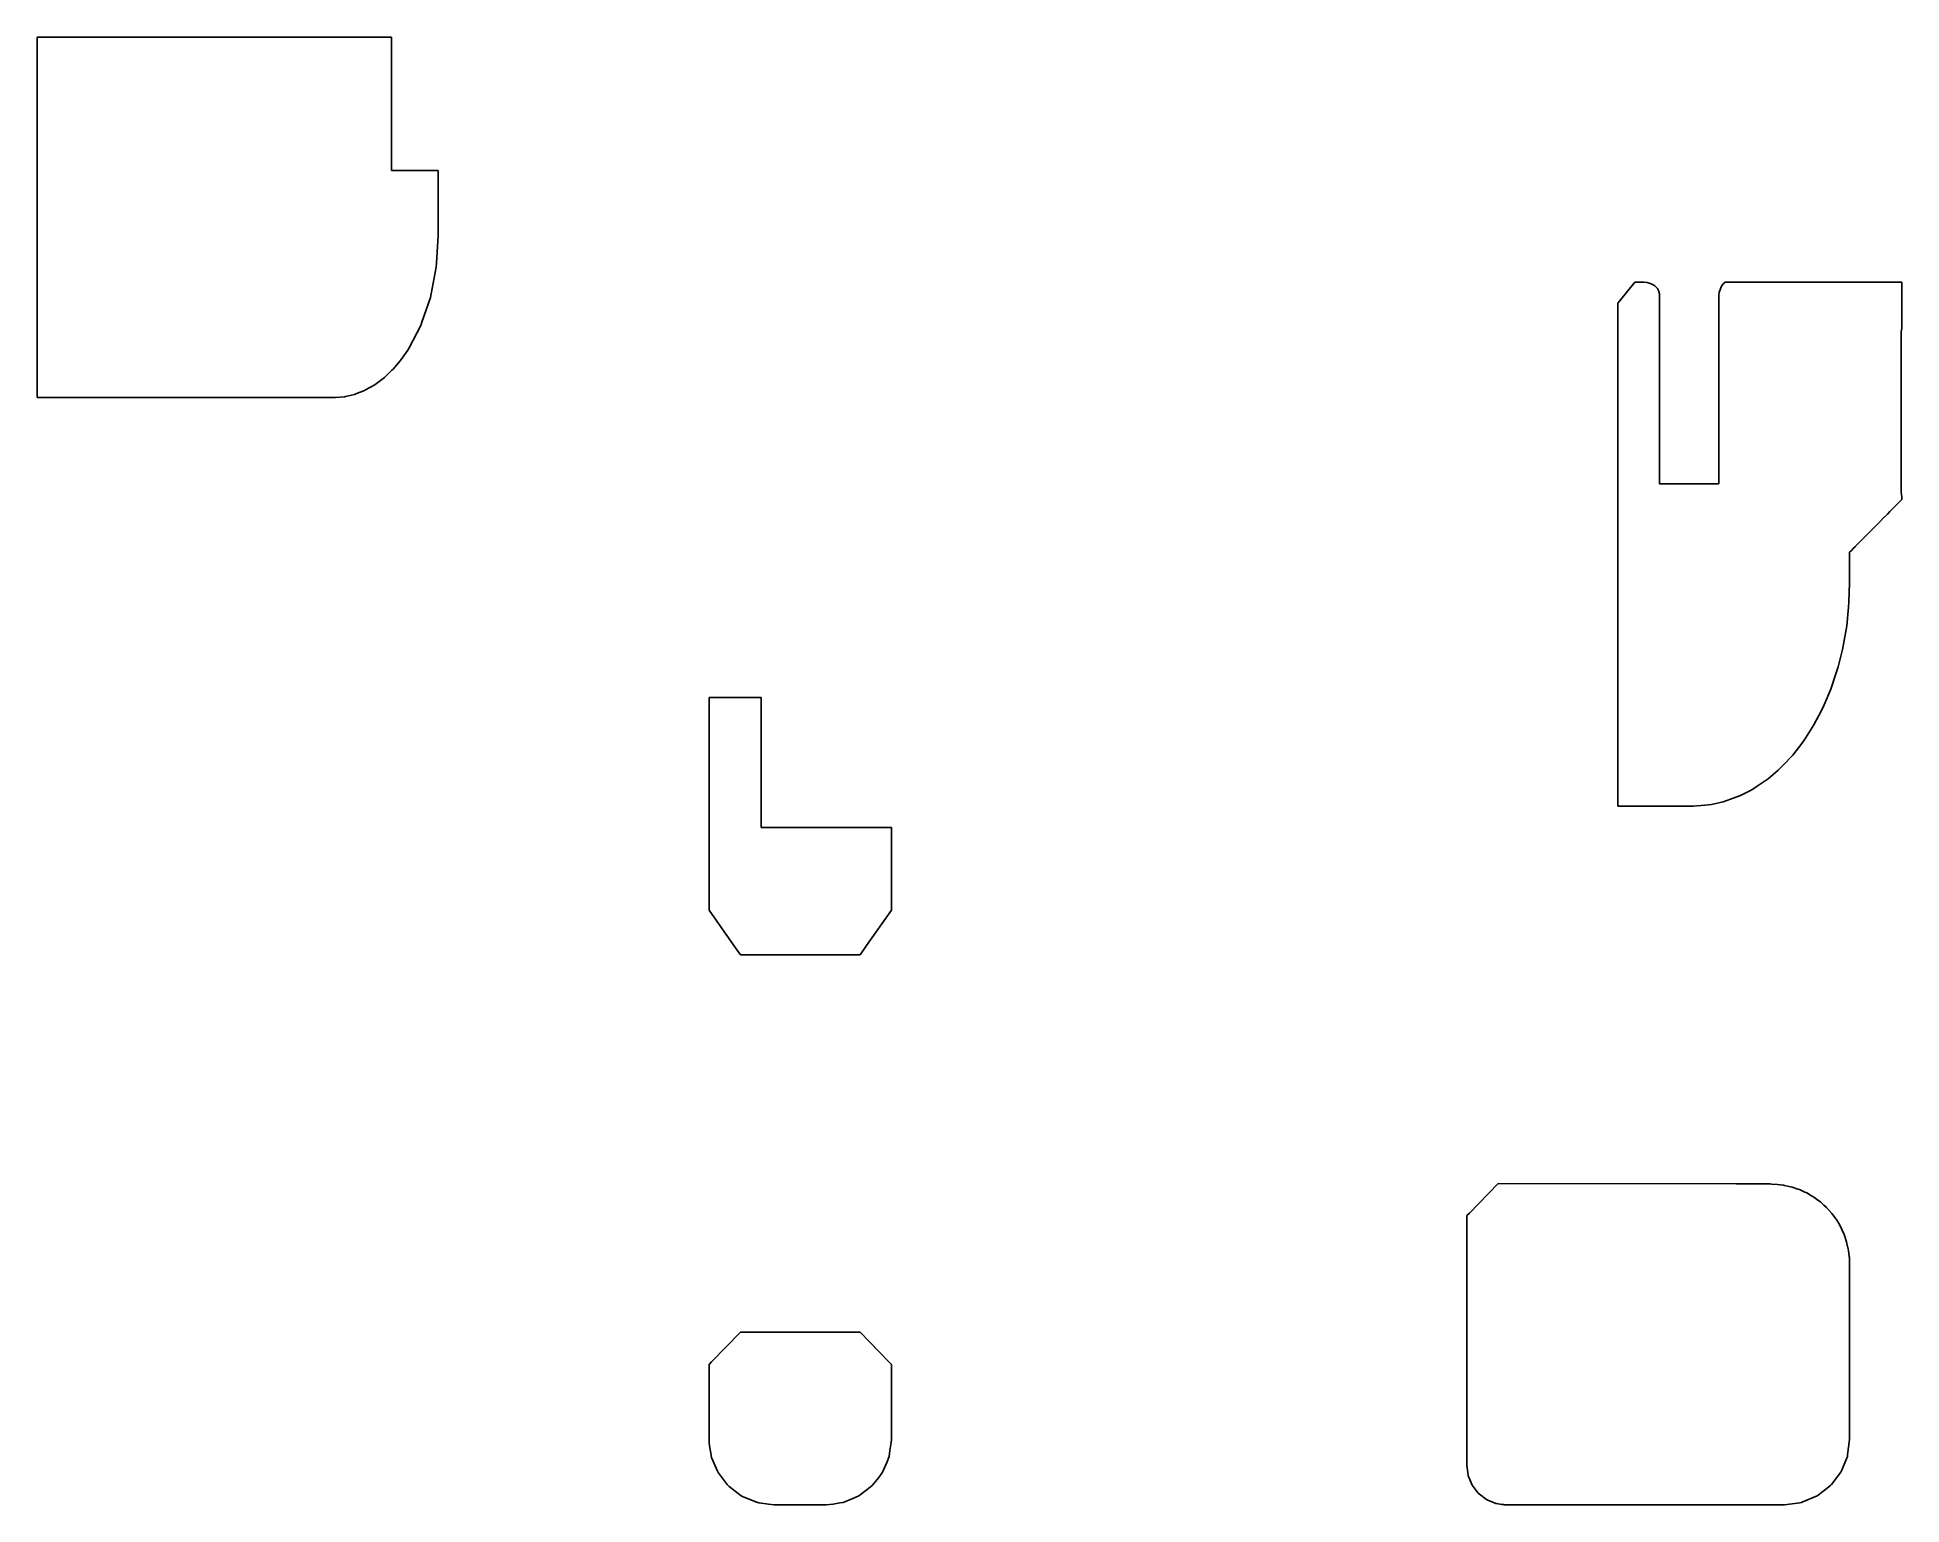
# Model space of a CAD drawing. Header units: metres. Extents: x 2.4 to 74, y -16 to 40.3.
import ezdxf

# ---------------------------------------------------------------- set-up
doc = ezdxf.new("R2010")
doc.units = ezdxf.units.M

msp = doc.modelspace()

# ---------------------------------------------------------------- linework, layer by layer
for p, q in [((2.4, 40.203), (2.4, 40.349)), ((2.4, 40.349), (4.906, 40.349)), ((2.4, 28.589), (2.4, 40.203)), ((4.906, 40.349), (16, 40.349)), ((16, 40.349), (16, 40.106)), ((16, 40.349), (16, 40.349)), ((16, 40.106), (16, 39.966)), ((16, 39.966), (16, 39.498)), ((16, 39.498), (16, 37.482)), ((16, 37.482), (16, 35.237)), ((16, 35.237), (16.613, 35.237)), ((16.613, 35.237), (17.8, 35.237)), ((17.8, 35.237), (17.8, 34.81)), ((17.8, 34.81), (17.8, 33.067)), ((17.8, 33.067), (17.8, 32.737)), ((17.8, 32.737), (17.733, 31.674)), ((17.723, 31.523), (17.524, 30.501)), ((17.733, 31.674), (17.723, 31.523)), ((63.755, 30.951), (63.162, 30.211)), ((63.818, 30.951), (63.755, 30.951)), ((64.064, 30.951), (63.818, 30.951)), ((64.093, 30.948), (64.064, 30.951)), ((64.229, 30.934), (64.093, 30.948)), ((64.342, 30.898), (64.229, 30.934)), ((64.382, 30.884), (64.342, 30.898)), ((64.475, 30.829), (64.382, 30.884)), ((64.514, 30.805), (64.475, 30.829)), ((64.583, 30.735), (64.514, 30.805)), ((67.083, 30.792), (67.069, 30.77)), ((67.142, 30.875), (67.083, 30.792)), ((67.216, 30.951), (67.142, 30.875)), ((69.217, 30.951), (67.216, 30.951)), ((70.567, 30.951), (69.217, 30.951)), ((71.916, 30.951), (70.567, 30.951)), ((72.593, 30.951), (71.916, 30.951)), ((73.247, 30.951), (72.593, 30.951)), ((74, 30.951), (73.247, 30.951)), ((74, 29.206), (74, 30.951)), ((17.496, 30.356), (17.172, 29.414)), ((17.524, 30.501), (17.496, 30.356)), ((63.162, 30.211), (63.1, 30.133)), ((63.1, 30.133), (63.1, 25.211)), ((64.616, 30.701), (64.583, 30.735)), ((64.659, 30.62), (64.616, 30.701)), ((64.679, 30.581), (64.659, 30.62)), ((64.694, 30.492), (64.679, 30.581)), ((64.701, 30.451), (64.694, 30.492)), ((64.701, 29.392), (64.701, 30.451)), ((66.989, 30.541), (66.981, 30.456)), ((66.981, 30.456), (66.981, 23.943)), ((66.993, 30.571), (66.989, 30.541)), ((67.01, 30.617), (66.993, 30.571)), ((67.069, 30.77), (67.01, 30.617)), ((17.172, 29.414), (17.126, 29.28)), ((64.701, 23.2), (64.701, 29.392)), ((17.126, 29.28), (16.691, 28.454)), ((73.974, 28.987), (73.983, 29.019)), ((73.974, 27.305), (73.974, 28.987)), ((73.983, 29.019), (73.999, 29.193)), ((73.999, 29.193), (74, 29.206)), ((2.4, 27.983), (2.4, 28.589)), ((2.4, 27.48), (2.4, 27.983)), ((16.338, 27.927), (16.062, 27.608)), ((16.374, 27.978), (16.338, 27.927)), ((16.628, 28.337), (16.374, 27.978)), ((16.691, 28.454), (16.628, 28.337)), ((2.4, 26.514), (2.4, 27.48)), ((15.686, 27.249), (15.375, 27.02)), ((15.728, 27.288), (15.686, 27.249)), ((16.022, 27.563), (15.728, 27.288)), ((16.062, 27.608), (16.022, 27.563)), ((73.974, 26.932), (73.974, 27.305)), ((3.823, 26.514), (2.4, 26.514)), ((13.8, 26.514), (3.823, 26.514)), ((13.849, 26.518), (13.8, 26.514)), ((14.192, 26.544), (13.849, 26.518)), ((14.241, 26.555), (14.192, 26.544)), ((14.58, 26.634), (14.241, 26.555)), ((14.628, 26.652), (14.58, 26.634)), ((14.961, 26.782), (14.628, 26.652)), ((15.007, 26.808), (14.961, 26.782)), ((15.331, 26.988), (15.007, 26.808)), ((15.375, 27.02), (15.331, 26.988)), ((73.974, 25.207), (73.974, 26.932)), ((63.1, 25.211), (63.1, 22.89)), ((73.974, 24.816), (73.974, 25.207)), ((73.975, 24.123), (73.974, 24.816)), ((66.981, 23.943), (66.981, 23.2)), ((73.974, 22.852), (73.975, 24.123)), ((65.963, 23.2), (64.701, 23.2)), ((66.981, 23.2), (65.963, 23.2)), ((63.1, 22.89), (63.1, 18.887)), ((73.548, 22.142), (73.686, 22.282)), ((73.686, 22.282), (73.827, 22.425)), ((73.827, 22.425), (74, 22.6)), ((73.99, 22.8), (73.974, 22.852)), ((73.99, 22.798), (73.99, 22.8)), ((73.991, 22.795), (73.99, 22.798)), ((74, 22.7), (73.991, 22.795)), ((74, 22.697), (74, 22.7)), ((74, 22.6), (74, 22.697)), ((72.214, 20.789), (73.155, 21.743)), ((73.155, 21.743), (73.279, 21.868)), ((73.279, 21.868), (73.449, 22.042)), ((73.449, 22.042), (73.548, 22.142)), ((72.142, 20.716), (72.213, 20.788)), ((72.213, 20.788), (72.214, 20.789)), ((72, 20.572), (72.071, 20.644)), ((72, 19.948), (72, 20.572)), ((72.071, 20.644), (72.142, 20.716)), ((71.975, 18.667), (72, 19.4)), ((72, 19.885), (72, 19.948)), ((72, 19.403), (72, 19.885)), ((72, 19.4), (72, 19.403)), ((72, 19.4), (72, 19.4)), ((63.1, 18.887), (63.1, 11.349)), ((71.962, 18.468), (71.975, 18.667)), ((71.888, 17.753), (71.962, 18.468)), ((71.765, 17.051), (71.888, 17.753)), ((71.557, 16.173), (71.725, 16.843)), ((71.725, 16.843), (71.765, 17.051)), ((71.275, 15.317), (71.484, 15.949)), ((71.484, 15.949), (71.557, 16.173)), ((71.023, 14.718), (71.275, 15.317)), ((29.075, 15), (28.2, 15)), ((28.2, 15), (28.2, 8.878)), ((30.2, 15), (29.075, 15)), ((30.2, 13.977), (30.2, 15)), ((70.63, 13.948), (70.915, 14.498)), ((70.915, 14.498), (71.023, 14.718)), ((30.2, 12.651), (30.2, 13.977)), ((70.308, 13.441), (70.63, 13.948)), ((69.816, 12.785), (70.163, 13.235)), ((70.163, 13.235), (70.308, 13.441)), ((30.2, 12.538), (30.2, 12.651)), ((30.2, 12.393), (30.2, 12.538)), ((30.2, 12.28), (30.2, 12.393)), ((30.2, 12.136), (30.2, 12.28)), ((68.866, 11.87), (69.259, 12.207)), ((69.259, 12.207), (69.439, 12.386)), ((69.439, 12.386), (69.816, 12.785)), ((30.2, 12.031), (30.2, 12.136)), ((30.2, 11.896), (30.2, 12.031)), ((30.2, 11.807), (30.2, 11.896)), ((30.2, 11.69), (30.2, 11.807)), ((30.2, 11.622), (30.2, 11.69)), ((30.2, 11.533), (30.2, 11.622)), ((30.2, 10.936), (30.2, 11.533)), ((68.239, 11.448), (68.451, 11.589)), ((68.451, 11.589), (68.866, 11.87)), ((30.2, 10), (30.2, 10.936)), ((63.1, 11.349), (63.1, 10.827)), ((63.1, 10.827), (65.055, 10.827)), ((65.055, 10.827), (66, 10.827)), ((66, 10.827), (66.443, 10.858)), ((66.443, 10.858), (66.699, 10.89)), ((66.699, 10.89), (67.139, 10.984)), ((67.139, 10.984), (67.571, 11.138)), ((67.571, 11.138), (67.814, 11.231)), ((67.814, 11.231), (68.239, 11.448)), ((32.468, 10), (30.2, 10)), ((35.2, 10), (32.468, 10)), ((35.2, 8.191), (35.2, 10)), ((28.2, 8.878), (28.2, 8.55)), ((28.2, 8.55), (28.2, 8.516)), ((28.2, 8.516), (28.2, 8.283)), ((28.2, 8.283), (28.2, 6.833)), ((35.2, 6.833), (35.2, 8.191)), ((28.2, 6.833), (29.15, 5.476)), ((34.25, 5.476), (35.2, 6.833)), ((35.2, 6.833), (35.2, 6.833)), ((29.15, 5.476), (29.4, 5.118)), ((29.4, 5.118), (30.537, 5.118)), ((30.537, 5.118), (34, 5.118)), ((34, 5.118), (34.25, 5.476)), ((58.5, -3.663), (57.396, -4.806)), ((67.644, -3.684), (58.5, -3.663)), ((68.948, -3.682), (67.644, -3.684)), ((68.996, -3.687), (68.948, -3.682)), ((69.224, -3.698), (68.996, -3.687)), ((69.454, -3.73), (69.224, -3.698)), ((69.505, -3.737), (69.454, -3.73)), ((69.732, -3.79), (69.505, -3.737)), ((69.79, -3.804), (69.732, -3.79)), ((70.008, -3.879), (69.79, -3.804)), ((70.074, -3.902), (70.008, -3.879)), ((70.277, -3.994), (70.074, -3.902)), ((70.353, -4.029), (70.277, -3.994)), ((70.536, -4.136), (70.353, -4.029)), ((70.622, -4.187), (70.536, -4.136)), ((70.781, -4.304), (70.622, -4.187)), ((57.396, -4.806), (57.3, -4.9)), ((57.3, -4.9), (57.3, -5.812)), ((70.875, -4.373), (70.781, -4.304)), ((71.01, -4.495), (70.875, -4.373)), ((71.11, -4.585), (71.01, -4.495)), ((71.218, -4.706), (71.11, -4.585)), ((71.321, -4.821), (71.218, -4.706)), ((71.405, -4.936), (71.321, -4.821)), ((71.505, -5.075), (71.405, -4.936)), ((71.567, -5.181), (71.505, -5.075)), ((71.661, -5.343), (71.567, -5.181)), ((71.704, -5.437), (71.661, -5.343)), ((71.787, -5.622), (71.704, -5.437)), ((71.814, -5.701), (71.787, -5.622)), ((71.883, -5.905), (71.814, -5.701)), ((57.3, -5.812), (57.3, -5.838)), ((57.3, -5.838), (57.3, -14.177)), ((71.898, -5.97), (71.883, -5.905)), ((71.949, -6.189), (71.898, -5.97)), ((71.956, -6.239), (71.949, -6.189)), ((71.988, -6.469), (71.956, -6.239)), ((71.989, -6.505), (71.988, -6.469)), ((72, -6.724), (71.989, -6.505)), ((72, -7.234), (72, -6.724)), ((72, -7.413), (72, -7.234)), ((72, -13.5), (72, -7.413)), ((72, -7.413), (72, -7.413)), ((28.296, -10.515), (29.4, -9.373)), ((29.4, -9.373), (31.819, -9.373)), ((31.819, -9.373), (34, -9.373)), ((34, -9.373), (35.104, -10.515)), ((28.2, -10.61), (28.296, -10.515)), ((28.2, -11.038), (28.2, -10.61)), ((35.104, -10.515), (35.2, -10.61)), ((35.2, -10.61), (35.2, -10.96)), ((35.2, -10.61), (35.2, -10.61)), ((28.2, -13.5), (28.2, -11.038)), ((35.2, -10.96), (35.2, -13.5)), ((28.207, -13.637), (28.2, -13.5)), ((35.2, -13.5), (35.195, -13.611)), ((71.923, -14.087), (72, -13.5)), ((28.212, -13.745), (28.207, -13.637)), ((28.276, -14.099), (28.212, -13.745)), ((28.281, -14.128), (28.276, -14.099)), ((28.298, -14.184), (28.281, -14.128)), ((28.518, -14.715), (28.298, -14.184)), ((35.115, -14.147), (35.019, -14.379)), ((35.145, -13.919), (35.115, -14.147)), ((35.195, -13.611), (35.145, -13.919)), ((57.3, -14.177), (57.3, -14.323)), ((71.688, -14.694), (71.915, -14.147)), ((71.915, -14.147), (71.923, -14.087)), ((28.545, -14.766), (28.518, -14.715)), ((28.896, -15.224), (28.545, -14.766)), ((34.712, -14.949), (34.468, -15.268)), ((34.865, -14.75), (34.712, -14.949)), ((35.019, -14.379), (34.865, -14.75)), ((57.3, -14.323), (57.3, -14.5)), ((57.3, -14.5), (57.319, -14.675)), ((57.319, -14.675), (57.335, -14.768)), ((57.335, -14.768), (57.351, -14.888)), ((57.351, -14.888), (57.375, -14.945)), ((57.375, -14.945), (57.501, -15.25)), ((71.305, -15.22), (71.665, -14.75)), ((71.665, -14.75), (71.688, -14.694)), ((28.932, -15.268), (28.896, -15.224)), ((28.973, -15.301), (28.932, -15.268)), ((29.435, -15.656), (28.973, -15.301)), ((29.48, -15.68), (29.435, -15.656)), ((30.021, -15.904), (29.48, -15.68)), ((33.95, -15.665), (33.718, -15.761)), ((34.269, -15.42), (33.95, -15.665)), ((34.468, -15.268), (34.269, -15.42)), ((57.501, -15.25), (57.538, -15.299)), ((57.538, -15.299), (57.739, -15.561)), ((57.739, -15.561), (57.788, -15.598)), ((57.788, -15.598), (58.05, -15.799)), ((70.203, -15.892), (70.75, -15.665)), ((70.75, -15.665), (70.798, -15.628)), ((70.798, -15.628), (71.268, -15.268)), ((71.268, -15.268), (71.305, -15.22)), ((30.069, -15.919), (30.021, -15.904)), ((30.115, -15.923), (30.069, -15.919)), ((30.475, -15.978), (30.115, -15.923)), ((30.7, -16), (30.475, -15.978)), ((31.679, -16), (30.7, -16)), ((32.7, -16), (31.679, -16)), ((32.967, -15.974), (32.7, -16)), ((33.223, -15.931), (32.967, -15.974)), ((33.347, -15.915), (33.223, -15.931)), ((33.718, -15.761), (33.347, -15.915)), ((58.05, -15.799), (58.107, -15.823)), ((58.107, -15.823), (58.412, -15.949)), ((58.412, -15.949), (58.433, -15.953)), ((58.433, -15.953), (58.649, -15.992)), ((58.649, -15.992), (58.677, -15.995)), ((58.677, -15.995), (58.705, -15.997)), ((58.705, -15.997), (58.738, -15.999)), ((58.738, -15.999), (58.767, -15.999)), ((58.767, -15.999), (58.8, -16)), ((58.8, -16), (65.011, -16)), ((65.011, -16), (69.5, -16)), ((69.5, -16), (70.087, -15.923)), ((70.087, -15.923), (70.147, -15.915)), ((70.147, -15.915), (70.203, -15.892))]:
    msp.add_line(p, q)

doc.saveas('drawing.dxf')
